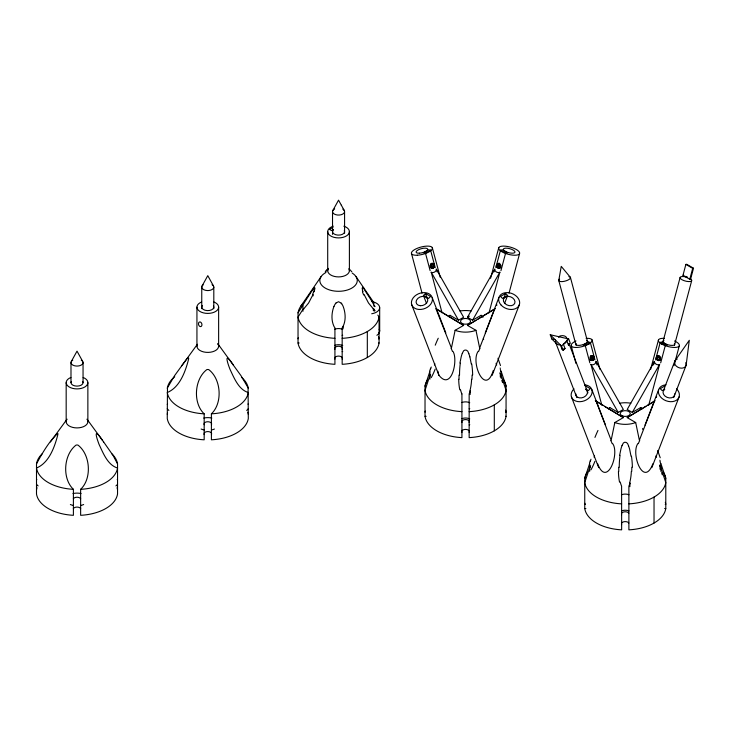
<?xml version="1.0" encoding="UTF-8"?>
<svg xmlns="http://www.w3.org/2000/svg" width="730" height="730" viewBox="0 0 730 730"><rect width="100%" height="100%" fill="white"/><g stroke="black" fill="none" stroke-linecap="round" stroke-linejoin="round"><path stroke-width="1.09" d="M374.152 311.263L374.152 309.347L375.074 310.788M374.152 306.609L374.152 305.176L375.074 306.609M501.145 378.222L501.145 371.251L506.063 386.161L506.063 416.319A40.679 23.488 0 0 1 469.153 437.626L469.153 393.899A20.878 19.747 -8.5 0 0 470.029 391.572L470.33 390.76M660.869 471.37L660.869 463.468L665.787 478.378L665.787 508.536A40.679 23.488 0 0 1 628.886 529.843L628.886 486.116A20.878 19.747 -8.5 0 0 629.753 483.789M458.988 375.019L459.06 379.235M618.712 467.236L618.784 471.452M659.217 360.118L659.801 357.928L659.299 356.787L657.593 355.802L656.89 356.204L657.83 356.076L657.246 358.257L657.657 359.416L659.363 360.401L660.203 359.963C657.502 362.025 655.102 358.53 656.845 356.231M497.924 263.594C506.036 270.73 490.113 267.682 498.946 263.411L497.121 264.014M472.018 379.235L472.091 375.019M631.742 471.452L631.824 467.236M499.493 267.901L500.479 267.746L498.709 267.983L497.522 266.039L498.106 263.858M500.716 267.673L499.94 266.888L499.594 264.506M660.44 359.89L659.254 357.946L659.318 356.724M493.27 370.539C485.204 396.865 470.366 362.171 478.159 351.358M500.424 267.262A6.451 3.112 28.4 0 1 500.096 266.861L499.977 266.34A11.215 7.318 62.3 0 1 499.858 265.674L499.986 264.588M660.285 359.625A6.451 3.112 28.4 0 1 659.829 359.078L659.701 358.558A11.215 7.318 62.3 0 1 659.582 357.892L659.646 357.353M686.154 365.027L689.293 340.299L675.067 360.666M652.875 463.778C643.668 488.279 630.565 453.622 637.883 443.575M459.927 363.011L461.196 356.842A34.1 31.673 13.4 0 1 462.273 353.411M619.651 455.228L620.92 449.06A34.1 31.673 13.4 0 1 622.006 445.628M558.788 280.384L561.242 266.377L570.258 277.19M656.288 397.467L656.635 396.509M436.321 308.827L463.614 325.398L455.109 330.307L451.432 348.046L435.874 308.589M596.045 401.044L623.338 417.615L614.833 422.524L611.156 440.263L596.045 401.044L595.288 400.624M430.381 267.563A6.451 3.112 -28.4 0 0 430.983 266.861L431.101 266.34A11.215 7.318 -62.3 0 0 431.229 265.674L430.371 267.673M590.342 359.525A6.451 3.112 -28.4 0 0 590.707 359.078L590.826 358.558A11.215 7.318 -62.3 0 0 590.953 357.892L590.889 357.353M594.256 358.257L593.262 360.328L591.163 360.401L593.262 360.328M490.587 278.312L498.791 247.589M494.055 271.843L494.758 269.188L467.474 317.267L472.584 320.214L481.088 315.305A18.715 10.804 0 0 1 482.95 317.358M495.834 267.709L500.515 250.153L502.514 249.843L507.633 252.79L505.625 253.109L500.515 250.153M499.01 263.001L497.833 267.39L499.539 268.375M489.009 312.869L499.877 272.135L472.584 320.214M500.944 270.657L505.625 253.109M509.029 293.159L519.523 253.766A10.85 3.741 14.9 0 0 505.561 246.211A10.85 3.741 14.9 0 0 502.386 252.051A10.85 3.741 14.9 0 0 519.523 253.766M650.603 369.426L658.524 339.806M653.542 364.945L654.481 361.405L627.198 409.475L632.308 412.432L640.812 407.523A18.715 10.804 0 0 1 642.126 408.855M655.558 359.926L660.239 342.37L662.247 342.06L667.357 345.007L665.358 345.327L660.239 342.37M658.442 356.322L657.566 359.607L659.263 360.593M661.654 344.25L662.247 342.06M662.603 343.137L680.15 277.336M682.97 275.338L685.881 264.406L686.684 264.278L693.5 268.22L690.589 279.152L689.786 279.271L682.97 275.338L683.764 275.21M648.742 405.086L659.601 364.352L632.308 412.432M660.677 362.874L665.358 345.327M689.786 279.271L692.697 268.339L693.5 268.22M674.411 345.473L691.666 280.767M674 365.675L679.247 345.983M449.762 316.154L449.999 315.305L458.495 320.214L463.614 317.267L436.321 269.188L437.033 271.843M609.495 408.371L609.723 407.523L618.219 412.432L623.338 409.475L596.045 361.405L596.994 364.945M433.492 268.166L431.439 268.184C432.963 269.534 435.901 266.149 433.556 266.039L433.492 264.817L432.133 263.411L433.985 264.068L432.972 263.858M314.42 290.704L314.977 288.113L314.493 287.638M629.798 483.798L630.054 482.977M430.663 368.832L431.238 367.017M590.397 461.05L590.971 459.234M461.926 393.899L461.926 437.626A40.679 23.488 0 0 1 425.024 416.319L425.024 386.161L429.934 371.251L429.934 379.153M429.934 375.43L425.024 390.34A40.679 23.488 0 0 0 461.926 411.647M620.199 481.955L620.737 483.798A20.878 19.829 4.4 0 0 621.604 486.134L621.65 529.843A40.679 23.488 0 0 1 584.748 508.536L584.748 478.378L589.667 463.468L589.667 471.37M589.667 467.647L584.748 482.557A40.679 23.488 0 0 0 621.65 503.864M434.843 363.695L434.387 364.991M594.567 455.912L594.111 457.208M432.37 267.983L433.556 266.039M590.095 359.89L591.282 357.946L590.698 355.756M592.094 360.2L593.28 358.257L592.696 356.076L593.745 356.349M36.5 463.842C42.094 453.512 49.512 440.555 57.834 433.483A3.732 0.712 -73.9 0 1 57.843 434.605C54.65 447.18 48.947 462.957 36.5 468.021A40.679 23.488 0 0 0 73.401 489.319L73.401 515.307A40.679 23.488 0 0 1 36.5 494L36.5 463.842A40.679 23.488 0 0 1 42.084 453.896M197.447 344.25A10.85 6.26 0 0 0 208.333 352.398A10.85 6.26 0 0 0 217.741 343.657L240.955 375.621L248.09 387.785L248.3 418.5A40.679 23.488 0 0 1 211.399 439.807L211.399 413.828C222.851 403.07 221.226 379.089 208.771 369.626A3.732 3.586 0.1 0 0 206.8 369.626C194.344 379.098 192.711 403.07 204.172 413.828L204.172 439.807A40.679 23.488 0 0 1 167.261 418.5L167.48 387.794L174.607 375.631L197.164 344.569M485.267 332.898L498.928 297.448M494.758 308.827L479.647 348.046L475.969 330.307L467.474 325.398L495.305 308.534M503.682 298.552L505.625 293.496L507.633 295.486L504.512 303.589M492.102 375.439L519.386 304.638M644.991 425.115L658.652 389.665M654.545 401.016L639.37 440.263L635.693 422.524L627.198 417.615L655.129 400.688M663.798 389.756L665.358 385.705L660.239 388.661L662.247 390.659L664.802 389.181M665.495 385.303L674.675 361.478M673.671 397.585L686.045 365.465M651.835 467.656L679.119 396.855M333.911 306.5C331.593 312.723 331.064 320.068 333.911 326.219A9.937 9.901 15.3 0 0 334.924 327.825L334.933 364.306A40.679 23.488 0 0 1 298.032 343.009L298.032 312.851A40.679 23.488 0 0 1 303.616 302.904M430.025 265.565C431.594 266.258 431.448 263.366 433.209 263.585M593.682 356.231L592.003 356.058L590.734 358.311M590.652 465.749L590.397 466.278M377.839 315.104L379.071 317.021L379.071 343.009A40.679 23.488 0 0 1 342.169 364.306L342.169 327.816A9.937 9.882 -27.5 0 0 343.173 326.21C346.066 320.087 345.5 312.714 343.191 306.5A14.408 14.153 -14.1 0 0 341.868 304.009A10.092 9.937 -32.2 0 0 341.676 303.744M496.765 304.583L496.774 305.469M622.489 444.679C623.42 440.893 627.681 441.778 628.293 445.218A23.196 21.581 -15.9 0 1 628.585 445.911M303.78 303.47L313.051 289.098M71.275 361.542L77.015 351.148L82.764 361.542M202.046 286.041L207.785 275.657L213.525 286.041M332.807 210.541L338.547 200.157L341.503 205.522M659.747 359.215L660.723 359.005M298.032 312.851L302.95 305.176L302.95 311.263M302.95 309.347L298.032 317.021A40.679 23.488 0 0 0 334.933 338.328M300.514 306.609L321.136 276.524M50.407 441.942L67.06 419.157M181.588 365.876L187.072 358.649L188.605 357.983A3.732 0.712 -73.9 0 1 188.614 359.105C185.42 371.689 179.717 387.466 167.261 392.521A40.679 23.488 0 0 0 204.172 413.828M593.901 359.635L592.87 359.416M325.726 271.323L328.4 268.348M325.233 271.861L327.925 268.905M423.446 295.486L425.453 293.496L430.563 296.444L428.565 298.442L423.446 295.486L426.566 303.589M563.168 350.363L561.525 346.093L568.67 338.966L570.312 343.237L568.451 345.098L566.808 340.828A6.022 4.462 -21.1 0 1 563.387 344.231L565.038 348.502L563.168 350.363L562.073 349.259L560.43 344.989A6.022 4.462 -21.1 0 1 555.567 340.107M336.092 302.941L338.547 301.718L341.175 303.123M303.78 308.827L308.598 303.005L313.051 294.455L313.051 295.905M103.423 441.659L112.968 455.292L117.539 463.842L117.539 494A40.679 23.488 0 0 1 80.638 515.307L80.638 489.319C92.09 478.57 90.465 454.589 78.01 445.127A3.732 3.586 0.1 0 0 76.029 445.118C63.574 454.589 61.95 478.561 73.401 489.319M475.996 320.37L467.474 325.398M477.703 319.338L494.758 308.982M645.959 406.382L627.198 417.615M647.656 405.342L654.481 401.199M332.926 227.413L329.513 229.384L331.648 230.616L333.354 229.631M430.563 250.153L428.565 249.843L423.446 252.79L425.453 253.109L430.563 250.153L435.244 267.709M431.54 268.375L433.246 267.39L432.078 263.001M505.625 293.496L500.515 296.444L502.514 298.442L507.633 295.486M467.474 317.267L469.363 316.172M590.296 342.37L588.289 342.06L583.179 345.007L585.177 345.327L590.296 342.37L594.968 359.926M591.264 360.593L592.97 359.607L592.094 356.322M592.048 356.012L590.935 355.829M432.516 268.357L430.6 267.746L430.079 266.788L431.019 266.55M498.8 263.84L499.877 263.612M496.646 264.963L497.586 264.817M499.603 264.643L500.652 264.397M496.555 266.267L497.522 266.039M500.077 265.711L501.063 265.565M496.856 267.372L497.933 267.198M499.94 266.888L500.999 266.788M497.586 268.166L498.709 267.983M498.563 268.357L499.639 268.184M657.593 355.802L658.67 355.629M658.478 356.012L659.601 355.829M656.37 357.18L657.31 357.034M659.299 356.787L660.376 356.614M656.261 358.412L657.246 358.257M659.801 357.928L660.787 357.773M656.58 359.589L657.657 359.416M657.31 360.383L658.433 360.2M658.287 360.574L659.363 360.401M378.505 333.163L379.071 333.163M378.505 338.829L379.071 338.829A40.679 23.488 0 0 0 378.596 336.785M298.032 343.009L299.163 343.009M378.505 343.009L379.071 343.009M505.498 412.149L506.063 412.149A40.679 23.488 0 0 0 505.589 410.105M425.024 416.319L426.156 416.319M505.498 416.319L506.063 416.319M585.314 504.366L584.748 504.366A40.679 23.488 0 0 1 584.958 503.289M665.222 504.366L665.787 504.366A40.679 23.488 0 0 0 665.313 502.322M584.748 508.536L585.88 508.536M664.656 508.536L665.787 508.536M431.202 263.612L432.324 263.795M430.435 264.397L431.503 264.57M433.492 264.817L434.45 265.118M433.145 267.198L434.222 267.372M591.857 355.629L592.933 355.802M590.159 356.614L591.236 356.787M593.216 357.034L594.165 357.262M593.28 358.257L594.266 358.412M589.749 357.773L590.734 357.928M589.813 359.005L590.789 359.215M590.333 359.963L592.24 360.574M556.452 343.611L551.88 339.012L550.237 334.741L568.67 338.966M551.88 339.012L553.961 339.487M685.881 264.406L692.697 268.339M685.716 276.332L687.66 277.464M585.177 385.705L590.296 388.661L588.289 390.659L585.734 389.181M463.614 325.398L443.147 313.124M623.338 417.615L604.577 406.382M362.673 287.675L362.126 288.113L362.609 290.476M596.045 401.199L602.87 405.342M436.321 308.982L441.44 312.093M550.237 334.741L561.525 346.093M349.314 269.023L351.869 271.861M364.051 289.098L373.322 303.47M233.372 365.046C224.995 352.417 225.99 359.032 230.014 369.362C234.138 377.967 238.619 389.674 248.3 392.521A40.679 23.488 0 0 1 211.399 413.828M102.602 440.546C94.635 428.537 94.937 433.556 99.079 444.424C103.204 453.193 107.721 465.092 117.539 468.021A40.679 23.488 0 0 1 80.638 489.319M86.97 419.157L103.633 441.942M355.957 276.524L374.244 303.205M618.219 412.432L590.935 364.352L601.794 405.086M458.495 320.214L431.211 272.135L442.07 312.869M341.321 205.185L344.295 210.541M430.974 263.539L431.558 265.729M434.049 264.187L434.286 264.671M660.139 466.278L659.564 465.083M500.36 373.961L499.84 372.866M597.66 463.778C606.858 488.279 619.962 453.622 612.652 443.575M438.849 375.129C451.532 391.645 458.413 359.625 452.928 351.358M364.051 294.455L368.504 303.005L373.322 308.827L373.322 310.469M591.875 389.665L605.544 425.115M567.31 339.386L567 338.583A6.022 4.462 -21.1 0 0 558.559 336.649L558.87 337.452M569.199 344.222L587.951 392.877M555.557 342.297L576.864 397.595M571.417 396.855L598.7 467.656M432.151 297.448A10.85 8.03 -21.1 0 1 418.947 309.456A10.85 8.03 -21.1 0 1 414.667 296.225A10.85 8.03 -21.1 0 1 432.151 297.448L445.811 332.898M425.453 293.496L427.406 298.552M411.693 304.638L438.976 375.439M656.416 457.208L655.96 455.912M496.692 364.991L496.09 363.266M438.73 374.828L437.89 371.214M660.869 467.647L665.787 482.557A40.679 23.488 0 0 1 628.886 503.864M501.145 375.43L506.063 390.34A40.679 23.488 0 0 1 469.153 411.647M659.883 460.228L660.139 461.05M500.15 368.011L500.315 368.504M640.812 407.523L641.04 408.371M481.088 315.305L481.316 316.154M592.012 339.806L599.859 369.234M588.289 342.06L588.873 344.25M570.468 277.573L587.787 342.571M585.177 345.327L589.858 362.874M558.797 280.603L576.043 345.208M571.28 345.983L575.933 363.421M469.883 356.842L471.306 364.06M432.288 247.589L440.199 277.208M425.453 253.109L430.134 270.657M411.556 253.766L422.049 293.159M460.475 389.738L461.013 391.581A20.878 19.829 4.4 0 0 461.88 393.917M642.655 428.437L642.884 429.55M483.388 338.437L483.616 339.55M631.03 456.277L629.607 449.06A34.1 31.609 -7.4 0 0 628.548 445.93M660.039 466.078L660.039 469.271M654.034 497.075L654.034 523.054M629.899 483.47L629.899 486.673M500.315 373.86L500.315 377.054M494.301 404.858L494.301 430.846M470.175 391.253L470.175 394.455M371.707 301.563A10.996 6.351 0 0 1 379.682 307.668L379.682 331.073M367.318 331.539L367.318 357.527M349.396 231.647L349.396 270.648M344.578 211.6L344.578 233.208M343.191 326.219L343.191 328.418M332.524 211.6L332.524 234.348M327.706 231.647L327.706 270.648M218.635 307.148L218.635 346.148M213.808 287.1L213.808 308.671M201.754 287.1L201.754 308.671M196.936 307.148L196.936 346.148M87.865 382.639L87.865 421.639M83.047 362.591L83.047 382.639M70.992 362.591L70.992 382.639M66.174 382.639L66.174 421.639M81.276 360.136A6.022 3.477 0 0 1 81.276 365.055A6.022 3.477 0 0 1 72.754 365.055A6.022 3.477 0 0 1 72.754 360.136M87.354 419.741A10.85 6.26 0 0 1 77.015 427.908A10.85 6.26 0 0 1 66.685 419.741M111.955 453.896A40.679 23.488 0 0 1 117.539 463.842M117.539 484.154A10.996 6.351 0 0 1 115.915 485.906M117.229 479.528A10.996 6.351 0 0 1 117.539 479.984M36.5 489.821A40.679 23.488 0 0 1 37.002 487.686M117.037 487.686A40.679 23.488 0 0 1 117.539 489.821M83.667 504.521A10.996 6.351 0 0 1 80.638 505.461M73.401 505.461A10.996 6.351 0 0 1 70.372 504.521M72.973 493.562A10.996 6.351 0 0 1 81.067 493.562M73.338 508.637A3.86 2.226 0 0 1 77.015 507.085A3.86 2.226 0 0 1 80.692 508.637M73.338 498.791A3.86 2.226 0 0 1 77.015 497.239A3.86 2.226 0 0 1 80.692 498.791M38.124 485.906A10.996 6.351 0 0 1 36.5 484.154M36.5 479.984A10.996 6.351 0 0 1 36.81 479.528M83.165 377.483A10.85 6.26 0 0 1 85.145 386.791A10.85 6.26 0 0 1 68.894 386.791A10.85 6.26 0 0 1 70.874 377.483M82.764 381.589A6.022 3.477 0 0 1 77.015 386.124A6.022 3.477 0 0 1 71.275 381.589M213.936 301.983A10.85 6.26 0 0 1 215.907 311.299A10.85 6.26 0 0 1 199.664 311.299A10.85 6.26 0 0 1 201.635 301.983M167.261 388.342A40.679 23.488 0 0 1 174.735 376.735M241.803 377.547A40.679 23.488 0 0 1 248.3 388.342M213.525 306.089A6.022 3.477 0 0 1 207.192 310.606A6.022 3.477 0 0 1 202.511 305.459M248.3 408.663A10.996 6.351 0 0 1 246.676 410.406M247.999 404.028A10.996 6.351 0 0 1 248.3 404.484M167.261 414.33A40.679 23.488 0 0 1 167.471 413.253M247.798 412.185A40.679 23.488 0 0 1 248.3 414.33M214.428 429.03A10.996 6.351 0 0 1 211.399 429.97M204.172 429.97A10.996 6.351 0 0 1 201.133 429.03M203.734 418.071A10.996 6.351 0 0 1 211.837 418.071M204.035 433.301A3.86 2.226 0 0 1 208.908 431.676A3.86 2.226 0 0 1 211.399 434.587M204.172 434.587A3.86 2.226 0 0 1 204.017 434.277M204.035 423.455A3.86 2.226 0 0 1 208.908 421.84A3.86 2.226 0 0 1 211.399 424.741M204.172 424.741A3.86 2.226 0 0 1 204.017 424.431M168.895 410.406A10.996 6.351 0 0 1 167.261 408.663M167.261 404.484A10.996 6.351 0 0 1 167.571 404.028M212.047 284.636A6.022 3.477 0 0 1 212.174 289.481A6.022 3.477 0 0 1 203.789 289.701A6.022 3.477 0 0 1 203.159 284.864M298.032 338.829A40.679 23.488 0 0 1 298.241 337.753M379.217 329.248A10.996 6.351 0 0 1 376.881 335.307M379.682 307.668A10.996 6.351 0 0 1 371.707 313.772M342.808 209.136A6.022 3.477 0 0 1 342.68 214.127A6.022 3.477 0 0 1 334.039 213.908A6.022 3.477 0 0 1 334.687 208.926M344.295 230.598A6.022 3.477 0 0 1 337.954 235.115A6.022 3.477 0 0 1 333.281 229.959M343.812 226.172A10.85 6.26 0 0 1 346.896 235.644A10.85 6.26 0 0 1 330.197 235.644A10.85 6.26 0 0 1 333.291 226.172M348.885 268.749A10.85 6.26 0 0 1 338.547 276.907A10.85 6.26 0 0 1 328.217 268.749M379.071 317.021A40.679 23.488 0 0 1 342.169 338.328M342.708 351.404A6.561 3.787 0 0 1 342.169 351.632M334.833 345.354A6.561 3.787 0 0 1 342.753 345.564M342.708 335.262A6.561 3.787 0 0 1 342.169 335.49M334.833 329.212A6.561 3.787 0 0 1 342.753 329.422M334.933 359.087A3.86 2.226 0 0 1 338.547 356.085A3.86 2.226 0 0 1 342.169 359.087M334.933 349.25A3.86 2.226 0 0 1 338.547 346.248A3.86 2.226 0 0 1 342.169 349.25M313.672 291.635A14.408 4.024 -70.7 0 1 312.759 294.053M303.726 309.055A9.937 3.248 -66.6 0 1 302.895 309.511M302.795 305.167A9.937 2.756 -63.4 0 1 303.671 303.379M312.632 290.613A14.408 2.436 -64.3 0 1 313.708 289.171M314.119 287.958A10.092 1.825 -64.4 0 1 314.21 287.866M314.137 288.14A7.592 1.551 -68.1 0 1 314.42 287.875M314.283 290.732A7.847 1.889 -71 0 1 314.046 291.452M314.155 291.471A10.092 3.376 -70.7 0 1 314.046 291.781M333.938 306.509A14.408 14.162 36.2 0 1 335.316 303.835A10.092 9.937 34.1 0 1 335.517 303.607M335.508 303.598A7.592 7.455 13.5 0 1 336.074 302.923M341.166 303.132A7.847 7.683 -4.1 0 1 341.667 303.744M374.107 309.21A9.937 3.103 64.8 0 1 373.276 308.626M373.185 303.598A9.937 2.436 63.5 0 1 373.961 305.186M363.677 294.957A14.408 4.991 71.2 0 1 362.454 291.781M362.938 291.617A10.092 3.431 70.7 0 1 362.846 291.316M362.682 291.334A7.592 2.099 70.9 0 1 362.399 290.412M362.637 287.538A7.847 1.706 70.1 0 1 362.865 287.675M362.901 287.812A10.092 1.843 64.8 0 1 363.011 287.903M362.783 287.237A14.408 2.957 67.8 0 1 363.777 288.122M352.243 273.12A18.715 10.804 0 0 1 351.258 288.423A18.715 10.804 0 0 1 324.75 287.793A18.715 10.804 0 0 1 325.954 272.5M435.18 369.124A57.953 16.626 -83 0 1 431.238 377.629M430.627 374.745A20.878 4.243 -78 0 1 429.879 376.041M469.764 408.545A6.561 3.787 0 0 1 469.153 408.809M461.825 402.531A6.561 3.787 0 0 1 469.746 402.741M500.497 365.529A60.435 13.231 79.1 0 1 497.997 358.248M501.811 380.33A57.953 0.876 72 0 1 502.568 382.639M500.315 369.462A20.878 2.601 74.8 0 1 500.972 371.661M436.549 269.288A5.794 4.727 61.3 0 1 431.184 272.39M499.895 272.39A5.794 4.727 -61.3 0 1 494.529 269.288M425.024 412.149A40.679 23.488 0 0 1 425.234 411.072M425.024 386.161A40.679 23.488 0 0 1 427.497 379.928M503.134 379.272A40.679 23.488 0 0 1 506.063 386.161M469.764 424.687A6.561 3.787 0 0 1 469.153 424.951M461.825 418.673A6.561 3.787 0 0 1 469.746 418.883M478.634 351.44A12.729 8.085 -64.8 0 1 480.03 348.31M475.969 330.307A18.715 10.804 0 0 1 455.109 330.307M448.676 316.637A18.715 10.804 0 0 1 449.999 315.305M459.973 311.016A18.715 10.804 0 0 1 471.105 311.016M451.049 348.31A12.729 8.085 64.8 0 1 452.445 351.44M429.787 370.895A20.878 3.112 -75.2 0 1 430.581 368.294M435.226 345.199A60.435 6.086 -74.4 0 1 438.237 338.236M461.926 432.406A3.86 2.226 0 0 1 465.539 429.404A3.86 2.226 0 0 1 469.153 432.406M461.926 422.56A3.86 2.226 0 0 1 465.539 419.567A3.86 2.226 0 0 1 469.153 422.56M459.791 389.847A60.435 56.94 12.5 0 1 458.723 379.226M459.526 375.065A94.836 86.834 34.4 0 1 460.32 363.093M462.327 353.429A23.196 21.59 16.8 0 1 462.51 353.001A17.52 16.224 7.2 0 1 462.738 352.453C463.723 348.694 467.939 349.551 468.569 353.001A23.196 21.581 -15.9 0 1 468.861 353.694M468.824 353.712A34.1 31.609 -7.4 0 1 469.855 356.851M471.726 363.978A95.73 88.522 -27.1 0 1 472.657 374.983M471.598 379.244A57.953 53.737 -26.4 0 1 469.956 390.687M501.081 374.846A20.878 3.933 76.8 0 1 500.369 373.431M594.904 461.342A57.953 16.626 -83 0 1 590.962 469.837M590.351 466.963A20.878 4.243 -78 0 1 589.603 468.258M621.549 494.748A6.561 3.787 0 0 1 628.977 494.748M660.221 457.746A60.435 13.231 79.1 0 1 657.721 450.465M661.581 472.675A57.953 0.876 72 0 1 662.292 474.856M660.039 461.679A20.878 2.601 74.8 0 1 660.696 463.878M676.555 388.825A10.85 8.03 21.1 0 1 674.785 401.062A10.85 8.03 21.1 0 1 659.345 395.213A10.85 8.03 21.1 0 1 666.006 384.838M586.126 338.355A10.85 3.741 -14.9 0 1 590.178 343.164A10.85 3.741 -14.9 0 1 574.008 347.325A10.85 3.741 -14.9 0 1 575.952 340.974M596.273 361.505A5.794 4.727 61.3 0 1 590.908 364.608M674.575 340.974A10.85 3.741 14.9 0 1 676.527 347.325A10.85 3.741 14.9 0 1 660.358 343.164A10.85 3.741 14.9 0 1 664.409 338.355M659.628 364.608A5.794 4.727 -61.3 0 1 654.253 361.505M584.529 384.838A10.85 8.03 -21.1 0 1 591.19 395.213A10.85 8.03 -21.1 0 1 575.742 401.062A10.85 8.03 -21.1 0 1 573.981 388.825M584.748 478.378A40.679 23.488 0 0 1 587.23 472.146M663.479 472.42A40.679 23.488 0 0 1 665.787 478.378M638.358 443.657A12.729 8.085 -64.8 0 1 639.754 440.528M635.693 422.524A18.715 10.804 0 0 1 614.833 422.524M608.4 408.855A18.715 10.804 0 0 1 609.723 407.523M619.697 403.225A18.715 10.804 0 0 1 630.839 403.225M610.773 440.528A12.729 8.085 64.8 0 1 612.169 443.657M586.564 340.591A6.022 2.08 -14.9 0 1 582.321 344.861A6.022 2.08 -14.9 0 1 576.134 343.465M674.721 393.862A6.022 4.462 21.1 0 1 667.001 397.312A6.022 4.462 21.1 0 1 664.51 389.501M585.652 389.263A6.022 4.462 -21.1 0 1 583.772 397.193A6.022 4.462 -21.1 0 1 575.815 393.862M674.401 343.465A6.022 2.08 14.9 0 1 668.205 344.861A6.022 2.08 14.9 0 1 663.962 340.591M589.511 463.112A20.878 3.112 -75.2 0 1 590.305 460.511M594.95 437.416A60.435 6.086 -74.4 0 1 597.97 430.454M621.549 510.89A6.561 3.787 0 0 1 628.977 510.89M621.65 514.778A3.86 2.226 0 0 1 621.558 514.632M621.586 513.336A3.86 2.226 0 0 1 625.126 511.785A3.86 2.226 0 0 1 628.849 513.181M621.65 524.624A3.86 2.226 0 0 1 621.558 524.468M621.586 523.173A3.86 2.226 0 0 1 625.126 521.621A3.86 2.226 0 0 1 628.849 523.027M619.514 482.065A60.435 56.94 12.5 0 1 618.447 471.443M619.25 467.282A94.836 86.834 34.4 0 1 620.044 455.31M622.051 445.647A23.196 21.59 16.8 0 1 622.234 445.218A17.52 16.224 7.2 0 1 622.462 444.67M631.459 456.186A95.73 88.522 -27.1 0 1 632.381 467.2M631.322 471.461A57.953 53.737 -26.4 0 1 629.68 482.904M660.814 467.063A20.878 3.933 76.8 0 1 660.093 465.649M568.889 276.624A6.022 2.08 -14.9 0 1 569.017 279.48A6.022 2.08 -14.9 0 1 561.188 281.616A6.022 2.08 -14.9 0 1 559.609 279.161M685.798 362.655A6.022 4.462 21.1 0 1 682.86 368.029A6.022 4.462 21.1 0 1 675.25 364.881A6.022 4.462 21.1 0 1 677.203 359.096M568.734 343.529A6.022 4.462 -21.1 0 1 568.451 345.098M565.038 348.502A6.022 4.462 -21.1 0 1 562.073 349.259M557.218 344.377A6.022 4.462 -21.1 0 1 557.291 344.131M689.914 278.422A6.022 2.08 14.9 0 1 688.463 281.57A6.022 2.08 14.9 0 1 680.086 277.884A6.022 2.08 14.9 0 1 687.505 277.363M198.496 323.436A2.4 1.67 73.5 0 0 200.814 326.593A2.4 1.67 73.5 0 0 201.316 322.797A2.4 1.67 73.5 0 0 198.496 323.436M501.163 305.131A10.85 8.03 21.1 0 0 519.085 305.396A10.85 8.03 21.1 0 0 507.231 292.593A10.85 8.03 21.1 0 0 501.163 305.131M417.332 255.217A10.85 3.741 -14.9 0 0 432.425 247.954A10.85 3.741 -14.9 0 0 416.018 248.857A10.85 3.741 -14.9 0 0 417.332 255.217M419.376 253.201A6.022 2.08 -14.9 0 0 427.753 249.158A6.022 2.08 -14.9 0 0 418.637 249.669A6.022 2.08 -14.9 0 0 419.376 253.201M504.713 303.315A6.022 4.462 21.1 0 0 514.677 303.461A6.022 4.462 21.1 0 0 508.089 296.353A6.022 4.462 21.1 0 0 504.713 303.315M420.27 305.715A6.022 4.462 -21.1 0 0 427.607 299.045A6.022 4.462 -21.1 0 0 417.888 298.36A6.022 4.462 -21.1 0 0 420.27 305.715M505.397 251.439A6.022 2.08 14.9 0 0 514.915 252.388A6.022 2.08 14.9 0 0 507.158 248.2A6.022 2.08 14.9 0 0 505.397 251.439M462.601 323.664A5.001 2.884 0 0 0 470.512 321.629A5.001 2.884 0 0 0 463.504 318.691A5.001 2.884 0 0 0 462.601 323.664M622.763 416.045A5.001 2.884 0 0 0 630.264 413.545A5.001 2.884 0 0 0 622.763 411.045A5.001 2.884 0 0 0 622.763 416.045"/></g></svg>
